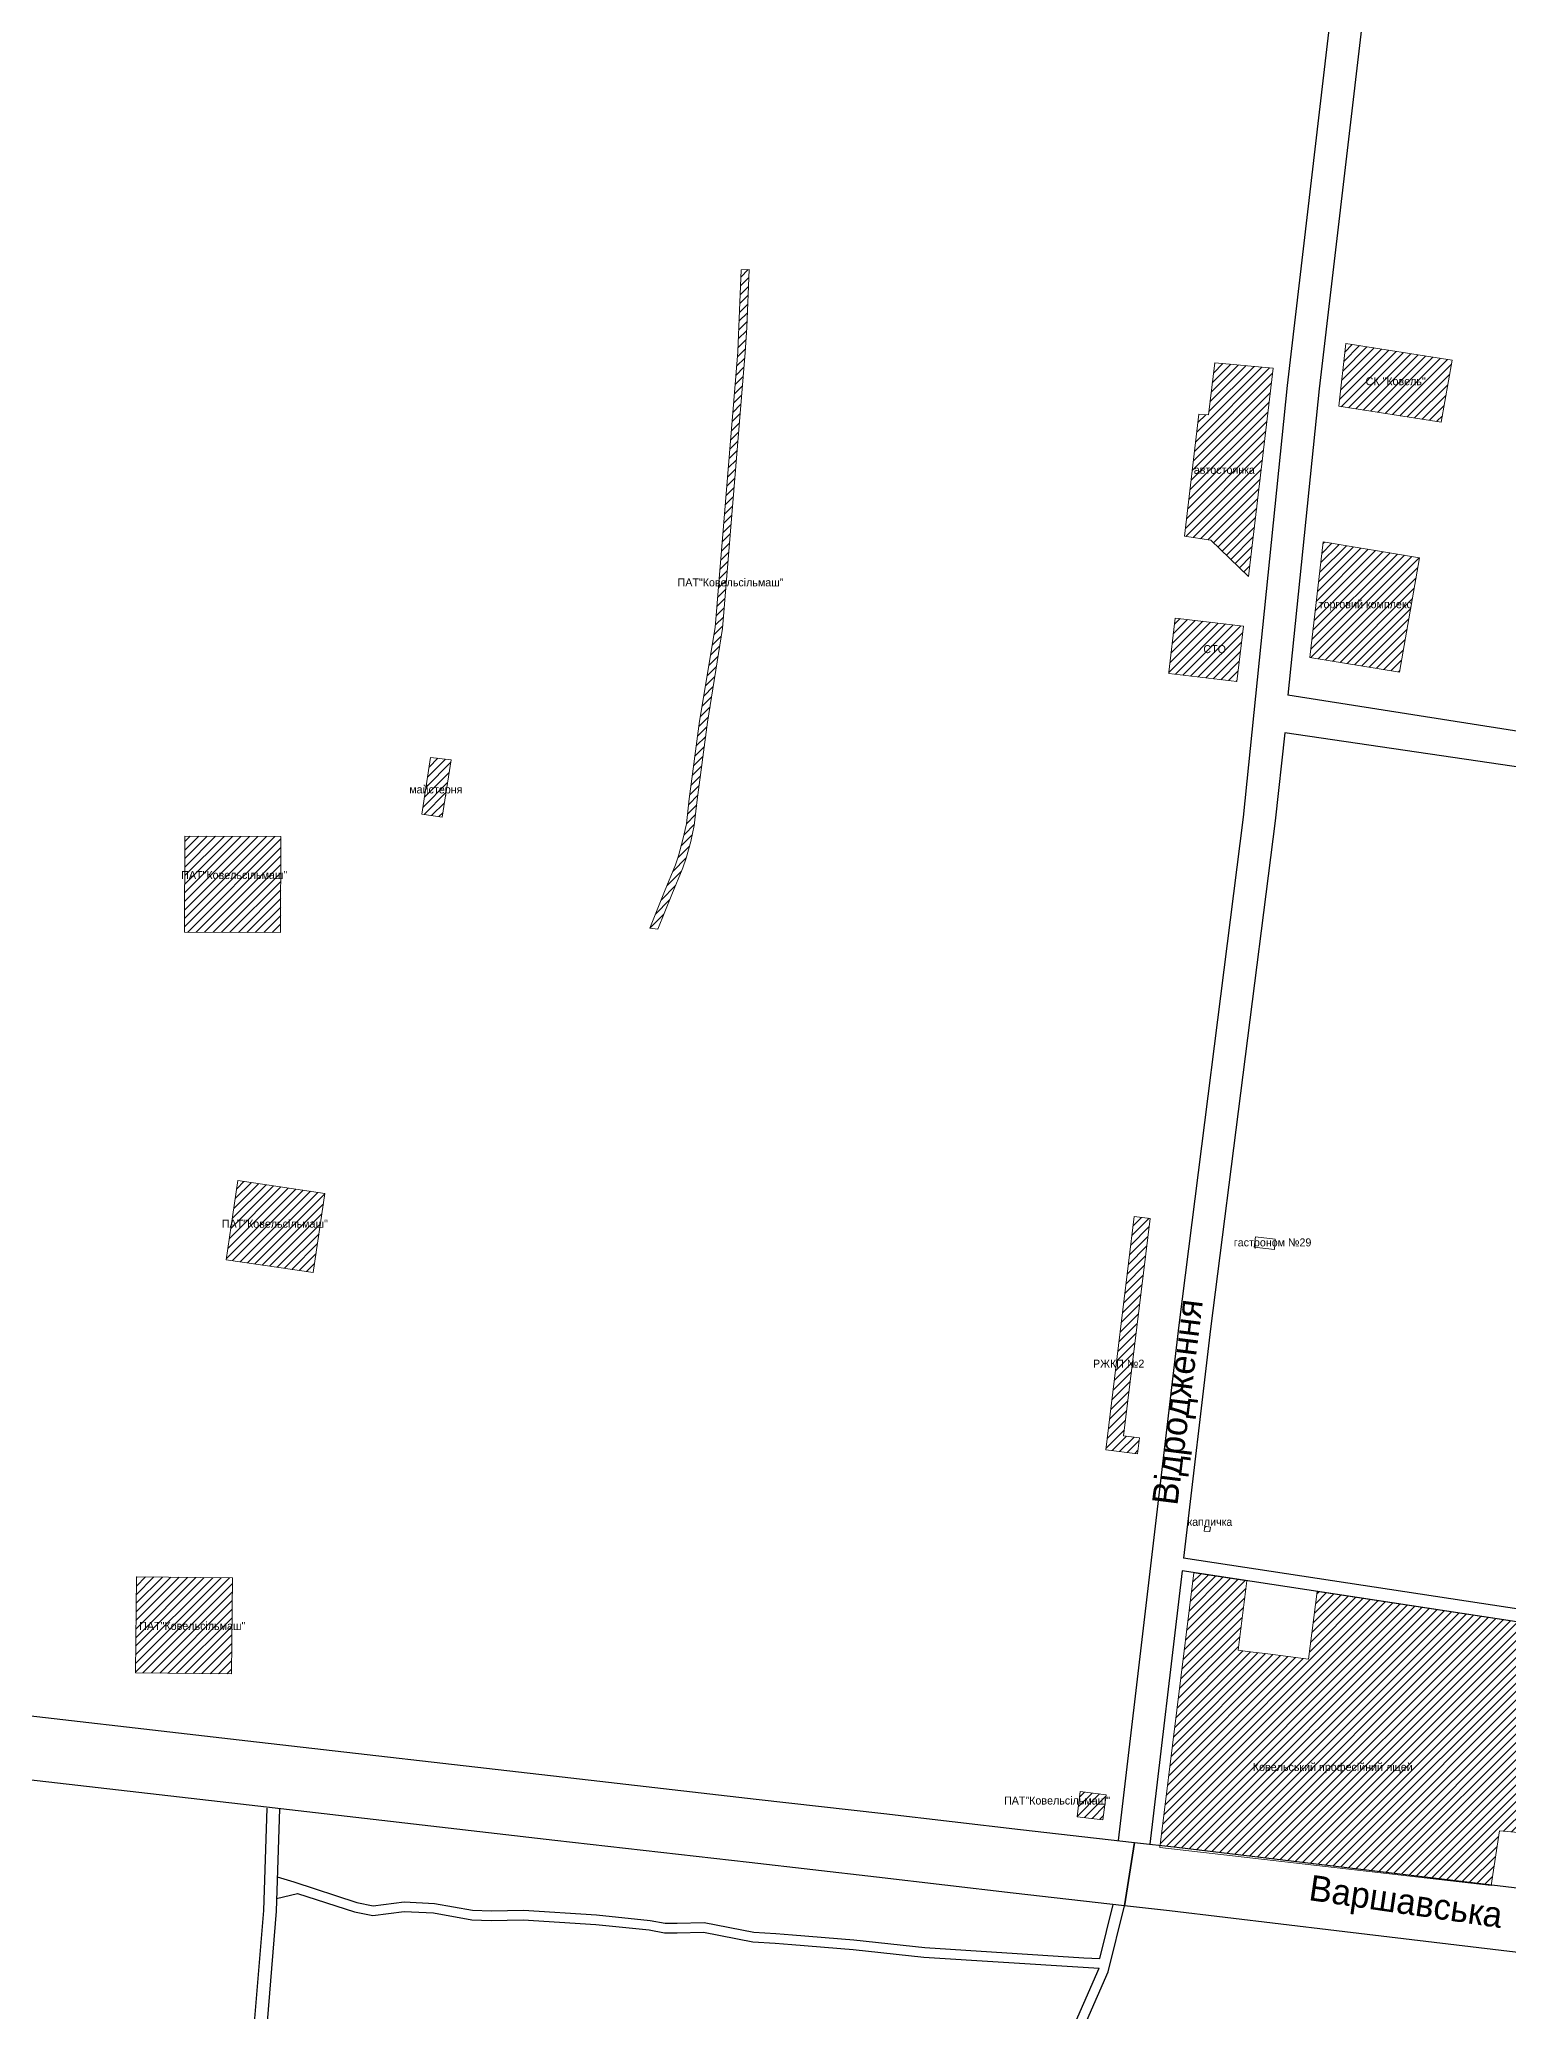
# Model space of a CAD drawing. Header units: millimetres. Extents: x 1379499 to 1411715, y 5652947 to 5671991.
# Drawn here: x 1400016 to 1400934, y 5656887 to 5658119 of the extents above; entities that cross this region are included whole.
import ezdxf
from ezdxf.enums import TextEntityAlignment as Align

# ---------------------------------------------------------------- set-up
doc = ezdxf.new("R2010")
doc.units = ezdxf.units.MM
for name, color, linetype in [('вулиці', 7, 'Continuous'), ('ВулНазва', 7, 'Continuous'), ('на область', 5, 'Continuous')]:
    doc.layers.add(name, color=color, linetype=linetype)
picture_1 = doc.add_image_def('image1.bmp', size_in_pixel=(3370, 2384))
pattern_1 = [(45, (19203.3615, -9190.9644), (-2.6516504294, 2.6516504294), [])]

msp = doc.modelspace()

# ---------------------------------------------------------------- hatches: boundary and pattern name
at = {"layer": 'вулиці', "lineweight": -2}
h = msp.add_hatch(dxfattribs=at)
h.set_pattern_fill('ANSI31', color=12, scale=30, style=0)
h.set_pattern_definition(pattern_1)
h.paths.add_polyline_path([(1400428.9, 5657693.1), (1400422.5, 5657644.6), (1400420.7, 5657629), (1400418.5, 5657619.3), (1400415.8, 5657609.1), (1400413.8, 5657603.4), (1400406.9, 5657586.7), (1400397.9, 5657563.9), (1400402.8, 5657563.3), (1400411.6, 5657584.9), (1400418.4, 5657601.5), (1400420.5, 5657607.5), (1400423.4, 5657618), (1400425.6, 5657627.9), (1400427.5, 5657644), (1400433.9, 5657692.5), (1400443.2, 5657751), (1400457.4, 5657923.6), (1400458.4, 5657939.2), (1400459.8, 5657975.3), (1400454.8, 5657975.2), (1400453.4, 5657939.6), (1400452.8, 5657924), (1400438.7, 5657751.8)])
h.paths.add_polyline_path([(1400405.8, 5657776.3), (1400490.8, 5657776.3), (1400490.8, 5657783.8), (1400405.8, 5657783.8)], flags=9)
h = msp.add_hatch(dxfattribs=at)
h.set_pattern_fill('ANSI31', color=2, scale=30, style=0)
h.set_pattern_definition(pattern_1)
h.paths.add_polyline_path([(1400746.9, 5657884.5), (1400741, 5657885.1), (1400731.9, 5657808.7), (1400748.3, 5657806.2), (1400772, 5657783.6), (1400787.4, 5657913.8), (1400750.8, 5657917.1)])
h.paths.add_polyline_path([(1400729.3, 5657847.7), (1400784.3, 5657847.7), (1400784.3, 5657852.7), (1400729.3, 5657852.7)], flags=9)
h = msp.add_hatch(dxfattribs=at)
h.set_pattern_fill('ANSI31', color=5, scale=30, style=0)
h.set_pattern_definition(pattern_1)
h.paths.add_polyline_path([(1400832.7, 5657929.2), (1400828.4, 5657889.9), (1400892.4, 5657880.1), (1400899.2, 5657918.7)])
h.paths.add_polyline_path([(1400838.1, 5657901.9), (1400889.8, 5657901.9), (1400889.8, 5657909.4), (1400838.1, 5657909.4)], flags=24)
h = msp.add_hatch(dxfattribs=at)
h.set_pattern_fill('ANSI31', color=2, scale=30, style=0)
h.set_pattern_definition(pattern_1)
h.paths.add_polyline_path([(1400810.2, 5657733), (1400866.3, 5657723.9), (1400878.9, 5657795.3), (1400818.7, 5657805.2)])
h.paths.add_polyline_path([(1400802.8, 5657763.2), (1400887, 5657763.2), (1400887, 5657768.2), (1400802.8, 5657768.2)], flags=9)
h = msp.add_hatch(dxfattribs=at)
h.set_pattern_fill('ANSI31', color=2, scale=30, style=0)
h.set_pattern_definition(pattern_1)
h.paths.add_polyline_path([(1400726.1, 5657757.6), (1400722.1, 5657723.8), (1400722.1, 5657723), (1400764.6, 5657717.9), (1400768.8, 5657752.6)])
h.paths.add_polyline_path([(1400742.9, 5657734.5), (1400758.7, 5657734.5), (1400758.7, 5657742), (1400742.9, 5657742)], flags=24)
h = msp.add_hatch(dxfattribs=at)
h.set_pattern_fill('ANSI31', color=2, scale=30, style=0)
h.set_pattern_definition(pattern_1)
h.paths.add_polyline_path([(1400273.7, 5657669), (1400260.8, 5657670.5), (1400255.4, 5657635), (1400268, 5657633.3)])
h.paths.add_polyline_path([(1400241.6, 5657647.5), (1400286.6, 5657647.5), (1400286.6, 5657652.5), (1400241.6, 5657652.5)], flags=9)
h = msp.add_hatch(dxfattribs=at)
h.set_pattern_fill('ANSI31', color=12, scale=30, style=0)
h.set_pattern_definition(pattern_1)
h.paths.add_polyline_path([(1400107.3, 5657621.3), (1400107.1, 5657561.4), (1400167.1, 5657561.1), (1400167.3, 5657621.1)])
h.paths.add_polyline_path([(1400095.6, 5657593.4), (1400180.6, 5657593.4), (1400180.6, 5657600.9), (1400095.6, 5657600.9)], flags=9)
h = msp.add_hatch(dxfattribs=at)
h.set_pattern_fill('ANSI31', color=12, scale=30, style=0)
h.set_pattern_definition(pattern_1)
h.paths.add_polyline_path([(1400140.4, 5657406.2), (1400133.1, 5657356.7), (1400187.5, 5657348.7), (1400194.8, 5657398.1)])
h.paths.add_polyline_path([(1400121, 5657375.5), (1400206, 5657375.5), (1400206, 5657383), (1400121, 5657383)], flags=9)
h = msp.add_hatch(dxfattribs=at)
h.set_pattern_fill('ANSI31', color=2, scale=30, style=0)
h.set_pattern_definition(pattern_1)
h.paths.add_polyline_path([(1400710.4, 5657382.5), (1400700.5, 5657383.7), (1400682.8, 5657238), (1400702.6, 5657235.5), (1400703.8, 5657245.5), (1400693.9, 5657246.7)])
h.paths.add_polyline_path([(1400672.5, 5657288), (1400709.2, 5657288), (1400709.2, 5657295.5), (1400672.5, 5657295.5)], flags=9)
h = msp.add_hatch(dxfattribs=at)
h.set_pattern_fill('ANSI31', color=5, scale=30, style=0)
h.set_pattern_definition(pattern_1)
h.paths.add_polyline_path([(1400744.7, 5657190.2), (1400744.3, 5657187.2), (1400747.8, 5657186.8), (1400748.2, 5657189.7)])
h = msp.add_hatch(dxfattribs=at)
h.set_pattern_fill('ANSI31', color=12, scale=30, style=0)
h.set_pattern_definition(pattern_1)
h.paths.add_polyline_path([(1400077, 5657158.6), (1400076.3, 5657098.6), (1400136.3, 5657097.9), (1400137, 5657157.9)])
h.paths.add_polyline_path([(1400069.4, 5657124.2), (1400154.4, 5657124.2), (1400154.4, 5657131.7), (1400069.4, 5657131.7)], flags=9)
h = msp.add_hatch(dxfattribs=at)
h.set_pattern_fill('ANSI31', color=5, scale=30, style=0)
h.set_pattern_definition(pattern_1)
h.paths.add_polyline_path([(1400961.5, 5657127.2), (1400814.9, 5657149.3), (1400809.4, 5657107.1), (1400784, 5657110.4), (1400771.3, 5657112), (1400765.4, 5657112.7), (1400771, 5657156), (1400737.7, 5657161), (1400716.8, 5656990.8), (1400727.2, 5656989.6), (1400831.8, 5656977.1), (1400923.6, 5656966.1), (1400928.7, 5656999.8), (1400942.9, 5656998.6)])
h.paths.add_polyline_path([(1400753.2, 5657034.8), (1400896.1, 5657034.8), (1400896.1, 5657043.5), (1400753.2, 5657043.5)], flags=24)
h = msp.add_hatch(dxfattribs=at)
h.set_pattern_fill('ANSI31', color=5, scale=30, style=0)
h.set_pattern_definition(pattern_1)
h.paths.add_polyline_path([(1400681, 5657006.7), (1400682.9, 5657022.4), (1400666.8, 5657024.4), (1400664.8, 5657008.7)])
h.paths.add_polyline_path([(1400609.8, 5657015.2), (1400694.8, 5657015.2), (1400694.8, 5657022.7), (1400609.8, 5657022.7)], flags=9)

# ---------------------------------------------------------------- linework, layer by layer
at = {"layer": 'вулиці', "color": 7}
for points in [[(1400942.9, 5659045.5), (1400896.5, 5658617.7), (1400873.7, 5658415.6), (1400851.5, 5658202.5), (1400816, 5657900.9), (1400796.5, 5657709.4)], [(1400895, 5658789.4), (1400876.6, 5658619.9), (1400853.8, 5658418), (1400831.1, 5658201.9), (1400796.1, 5657902.9), (1400768.6, 5657633.3), (1400728.4, 5657315.9), (1400690.4, 5656993.8)], [(1401192.3, 5657649.1), (1401108.9, 5657660.3), (1400796.5, 5657709.4)], [(1400794.7, 5657686), (1400788.5, 5657631), (1400748.2, 5657313.5), (1400731.4, 5657170.3)], [(1401394.7, 5657592), (1401363.9, 5657604), (1401102.6, 5657640.7), (1400794.7, 5657686)], [(1401328.2, 5657075.9), (1401328.1, 5657075.9), (1401164.6, 5657102.9), (1401045.6, 5657122.2), (1400962.7, 5657135.1), (1400731.4, 5657170.3)], [(1400730.4, 5657162.3), (1400710.3, 5656991.5)], [(1401667.6, 5657011.2), (1401661.3, 5657015.8), (1401656.3, 5657017.5), (1401326.9, 5657068), (1401163.3, 5657095), (1401044.3, 5657114.2), (1400961.5, 5657127.2), (1400730.4, 5657162.3)], [(1400158.4, 5657014), (1400156.3, 5656950.1), (1400147.1, 5656837.7)], [(1400166.4, 5657013.7), (1400164.3, 5656949.6), (1400155.1, 5656837.1)], [(1400165, 5656971.2), (1400175.3, 5656967.9), (1400214.7, 5656955.1), (1400224.9, 5656953.1), (1400244.2, 5656955.5), (1400263.3, 5656954.5), (1400287.1, 5656950.3), (1400298.8, 5656949.9), (1400318.8, 5656950.2), (1400364.5, 5656947.4), (1400398.1, 5656943.9), (1400407.5, 5656942.2), (1400414.9, 5656942.2), (1400431.8, 5656942.6), (1400462.8, 5656936.5), (1400476.5, 5656935.7), (1400487, 5656934.9), (1400525.4, 5656931.7), (1400569.6, 5656926.9), (1400669.1, 5656920.6), (1400679, 5656920.1)], [(1400164.5, 5656957.6), (1400177.6, 5656960.8), (1400213.2, 5656949.3), (1400224.7, 5656947), (1400244.4, 5656949.5), (1400262.6, 5656948.6), (1400286.5, 5656944.3), (1400298.7, 5656943.9), (1400318.6, 5656944.2), (1400364, 5656941.4), (1400397.3, 5656938), (1400407, 5656936.2), (1400414.9, 5656936.2), (1400431.3, 5656936.6), (1400462.1, 5656930.5), (1400476.1, 5656929.7), (1400486.6, 5656928.9), (1400524.8, 5656925.7), (1400569.1, 5656920.9), (1400668.7, 5656914.6), (1400678.7, 5656914.1)], [(1400679, 5656920.1), (1400687.3, 5656953.9)], [(1399926.5, 5656643.8), (1399929, 5656626.5), (1399944.7, 5656625.6), (1399948.9, 5656639.1), (1400135.2, 5656631.2), (1400138, 5656660.1), (1400273.5, 5656583.8), (1400271.6, 5656561.2), (1400301.1, 5656556.1), (1400363.2, 5656584.1), (1400349.7, 5656538.6), (1400372, 5656531.4), (1400403.5, 5656593.6), (1400519.9, 5656522.3), (1400548, 5656570.5), (1400561.4, 5656646.5), (1400678.7, 5656914.1)], [(1400522, 5656514), (1400553.7, 5656568.4), (1400567.2, 5656644.7), (1400684.2, 5656911.7)]]:
    msp.add_lwpolyline(points, dxfattribs=at)
for points in [[(1400146.6, 5657056.2), (1400343, 5657033.7), (1400464.3, 5657019.7), (1400544.1, 5657010.6), (1400629.4, 5657000.8), (1400700.8, 5656992.6), (1400694.5, 5656953.1), (1400624.9, 5656961), (1400539.5, 5656970.9), (1400459.8, 5656980), (1400338.4, 5656993.9), (1400142.1, 5657016.5), (1399780.6, 5657058), (1399785.2, 5657097.8), (1400146.6, 5657056.2)], [(1400957.7, 5656921.8), (1400827, 5656937.3), (1400722.5, 5656949.8), (1400694.4, 5656953.1), (1400700.8, 5656992.6), (1400727.2, 5656989.6), (1400831.8, 5656977.1), (1400962.4, 5656961.5), (1400957.7, 5656921.8)]]:
    msp.add_lwpolyline(points, close=True, dxfattribs=at)
at = {"layer": 'вулиці', "color": 7, "lineweight": -2}
msp.add_lwpolyline([(1400684.2, 5656911.7), (1400694.4, 5656953.1)], dxfattribs=at)
at = {"layer": 'ВулНазва', "color": 7, "lineweight": 9}
for points in [[(1400453.4, 5657939.6), (1400454.8, 5657975.2), (1400459.8, 5657975.3), (1400458.4, 5657939.2), (1400457.4, 5657923.6), (1400443.2, 5657751), (1400433.9, 5657692.5), (1400427.5, 5657644), (1400425.6, 5657627.9), (1400423.4, 5657618), (1400420.5, 5657607.5), (1400418.4, 5657601.5), (1400411.6, 5657584.9), (1400402.8, 5657563.3), (1400397.9, 5657563.9), (1400406.9, 5657586.7), (1400413.8, 5657603.4), (1400415.8, 5657609.1), (1400418.5, 5657619.3), (1400420.7, 5657629), (1400422.5, 5657644.6), (1400428.9, 5657693.1), (1400438.7, 5657751.8), (1400452.8, 5657924), (1400453.4, 5657939.6)], [(1400750.8, 5657917.1), (1400787.4, 5657913.8), (1400772, 5657783.6), (1400748.3, 5657806.2), (1400731.9, 5657808.7), (1400741, 5657885.1), (1400746.9, 5657884.5), (1400750.8, 5657917.1)], [(1400899.2, 5657918.7), (1400892.4, 5657880.1), (1400828.4, 5657889.9), (1400832.7, 5657929.2), (1400899.2, 5657918.7)], [(1400818.7, 5657805.2), (1400878.9, 5657795.3), (1400866.3, 5657723.9), (1400810.2, 5657733), (1400818.7, 5657805.2)], [(1400764.6, 5657717.9), (1400722.1, 5657723), (1400722.1, 5657723.8), (1400726.1, 5657757.6), (1400768.8, 5657752.6), (1400764.6, 5657717.9)], [(1400255.4, 5657635), (1400260.8, 5657670.5), (1400273.7, 5657669), (1400268, 5657633.3), (1400255.4, 5657635)], [(1400107.1, 5657561.4), (1400107.3, 5657621.3), (1400167.3, 5657621.1), (1400167.1, 5657561.1), (1400107.1, 5657561.4)], [(1400140.4, 5657406.2), (1400194.8, 5657398.1), (1400187.5, 5657348.7), (1400133.1, 5657356.7), (1400140.4, 5657406.2)], [(1400682.8, 5657238), (1400700.5, 5657383.7), (1400710.4, 5657382.5), (1400693.9, 5657246.7), (1400703.8, 5657245.5), (1400702.6, 5657235.5), (1400682.8, 5657238)], [(1400775.4, 5657364.6), (1400776.3, 5657371.1), (1400788.7, 5657369.6), (1400788.1, 5657363.1), (1400775.4, 5657364.6)], [(1400744.7, 5657190.2), (1400748.2, 5657189.7), (1400747.8, 5657186.8), (1400744.3, 5657187.2), (1400744.7, 5657190.2)], [(1400077, 5657158.6), (1400137, 5657157.9), (1400136.3, 5657097.9), (1400076.3, 5657098.6), (1400077, 5657158.6)], [(1400737.7, 5657161), (1400771, 5657156), (1400765.4, 5657112.7), (1400771.3, 5657112), (1400784, 5657110.4), (1400809.4, 5657107.1), (1400814.9, 5657149.3), (1400961.5, 5657127.2), (1400942.9, 5656998.6), (1400928.7, 5656999.8), (1400923.6, 5656965.7), (1400716.6, 5656989.4), (1400737.7, 5657161)], [(1400681, 5657006.7), (1400664.8, 5657008.7), (1400666.8, 5657024.4), (1400682.9, 5657022.4), (1400681, 5657006.7)]]:
    msp.add_lwpolyline(points, close=True, dxfattribs=at)

# ---------------------------------------------------------------- texts
for s, p in [('СК "Ковель"', (1400863.9, 5657905.6)), ('автостоянка', (1400756.8, 5657850.2)), ('ПАТ"Ковельсільмаш"', (1400448.3, 5657780)), ('торговий комплекс', (1400844.9, 5657765.7)), ('СТО', (1400750.8, 5657738.2)), ('майстерня', (1400264.1, 5657650)), ('ПАТ"Ковельсільмаш"', (1400138.1, 5657597.2)), ('ПАТ"Ковельсільмаш"', (1400163.5, 5657379.3)), ('гастроном №29', (1400787, 5657366.8)), ('РЖКП №2', (1400690.8, 5657291.8)), ('капличка', (1400747.8, 5657192.9)), ('ПАТ"Ковельсільмаш"', (1400111.9, 5657128)), ('Ковельський професійний ліцей', (1400824.6, 5657039.2)), ('ПАТ"Ковельсільмаш"', (1400652.3, 5657018.9))]:
    msp.add_text(s, height=5, dxfattribs=at).set_placement(p, align=Align.MIDDLE)
at = {"layer": 'ВулНазва', "color": 1, "lineweight": 9}
for s, rotation, p in [('Вiдродження', 82.87, (1400729.5, 5657267.6)), ('Варшавська', 351.6918, (1400870, 5656953.4))]:
    msp.add_text(s, height=16, rotation=rotation, dxfattribs=at).set_placement(p, align=Align.MIDDLE)

# ---------------------------------------------------------------- pictures from other files: only their frames are drawn
at = {"layer": 'на область', "color": 7, "lineweight": -2}
image = msp.add_image(picture_1, insert=(1395288.6, 5652947), size_in_units=(16426, 11620.1), dxfattribs=at)
image.dxf.flags = 7

doc.saveas('drawing.dxf')
